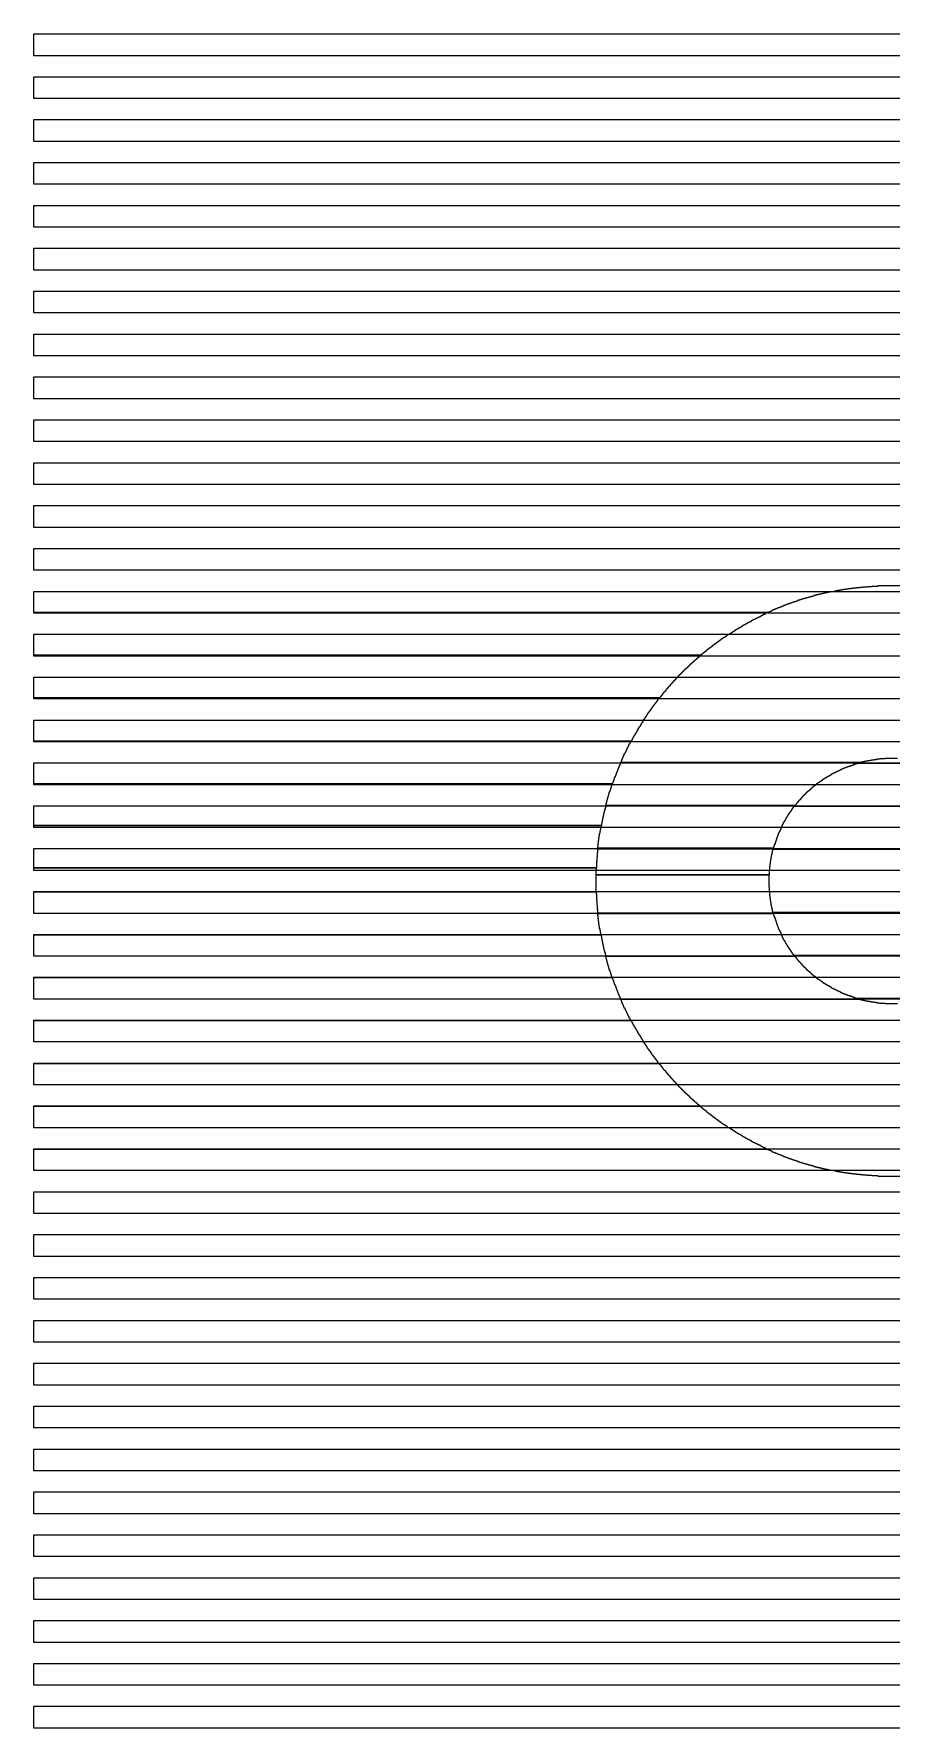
# Model space of a CAD drawing. Extents: x 600 to 5400, y 629 to 5370.
# Drawn here: x 600 to 3000, y 629 to 5370 of the extents above; entities that cross this region are included whole.
import ezdxf

# ---------------------------------------------------------------- set-up
doc = ezdxf.new("R2010")
doc.units = 0
doc.layers.add('LG_02_W1000_ZP600_INV_LL', color=5, linetype='CONTINUOUS')

msp = doc.modelspace()

# ---------------------------------------------------------------- linework, layer by layer
at = {"layer": 'LG_02_W1000_ZP600_INV_LL'}
for points in [[(5400, 5370), (5400, 5309), (600, 5309), (600, 5370)], [(5400, 5250), (5400, 5189), (600, 5189), (600, 5250)], [(5400, 5130), (5400, 5069), (600, 5069), (600, 5130)], [(5400, 5010), (5400, 4949), (600, 4949), (600, 5010)], [(5400, 4890), (5400, 4829), (600, 4829), (600, 4890)], [(5400, 4770), (5400, 4709), (600, 4709), (600, 4770)], [(5400, 4650), (5400, 4589), (600, 4589), (600, 4650)], [(5400, 4530), (5400, 4469), (600, 4469), (600, 4530)], [(5400, 4410), (5400, 4349), (600, 4349), (600, 4410)], [(5400, 4290), (5400, 4229), (600, 4229), (600, 4290)], [(5400, 4170), (5400, 4109), (600, 4109), (600, 4170)], [(5400, 4050), (5400, 3989), (600, 3989), (600, 4050)], [(5400, 3930), (5400, 3869), (600, 3869), (600, 3930)], [(5400, 2130), (5400, 2069), (600, 2069), (600, 2130)], [(5400, 2010), (5400, 1949), (600, 1949), (600, 2010)], [(5400, 1890), (5400, 1829), (600, 1829), (600, 1890)], [(5400, 1770), (5400, 1709), (600, 1709), (600, 1770)], [(5400, 1650), (5400, 1589), (600, 1589), (600, 1650)], [(5400, 1530), (5400, 1469), (600, 1469), (600, 1530)], [(5400, 1410), (5400, 1349), (600, 1349), (600, 1410)], [(5400, 1290), (5400, 1229), (600, 1229), (600, 1290)], [(5400, 1170), (5400, 1109), (600, 1109), (600, 1170)], [(5400, 1050), (5400, 989), (600, 989), (600, 1050)], [(5400, 930), (5400, 869), (600, 869), (600, 930)], [(5400, 810), (5400, 749), (600, 749), (600, 810)], [(5400, 690), (5400, 629), (600, 629), (600, 690)]]:
    msp.add_lwpolyline(points, close=True, dxfattribs=at)
for points in [[(3171, 3809), (2830, 3809), (2830, 3808), (2825, 3808), (2825, 3807), (2821, 3807), (2821, 3806), (2816, 3806), (2816, 3805), (2812, 3805), (2812, 3804), (2808, 3804), (2808, 3803), (2804, 3803), (2804, 3802), (2800, 3802), (2800, 3801), (2796, 3801), (2796, 3800), (2792, 3800), (2792, 3799), (2788, 3799), (2788, 3798), (2784, 3798), (2784, 3797), (2781, 3797), (2781, 3796), (2777, 3796), (2777, 3795), (2773, 3795), (2773, 3794), (2770, 3794), (2770, 3793), (2767, 3793), (2767, 3792), (2763, 3792), (2763, 3791), (2760, 3791), (2760, 3790), (2757, 3790), (2757, 3789), (2753, 3789), (2753, 3788), (2750, 3788), (2750, 3787), (2747, 3787), (2747, 3786), (2744, 3786), (2744, 3785), (2741, 3785), (2741, 3784), (2738, 3784), (2738, 3783), (2735, 3783), (2735, 3782), (2732, 3782), (2732, 3781), (2729, 3781), (2729, 3780), (2726, 3780), (2726, 3779), (2723, 3779), (2723, 3778), (2721, 3778), (2721, 3777), (2718, 3777), (2718, 3776), (2715, 3776), (2715, 3775), (2712, 3775), (2712, 3774), (2710, 3774), (2710, 3773), (2707, 3773), (2707, 3772), (2705, 3772), (2705, 3771), (2702, 3771), (2702, 3770), (2699, 3770), (2699, 3769), (2697, 3769), (2697, 3768), (2694, 3768), (2694, 3767), (2692, 3767), (2692, 3766), (2689, 3766), (2689, 3765), (2687, 3765), (2687, 3764), (2684, 3764), (2684, 3763), (2682, 3763), (2682, 3762), (2680, 3762), (2680, 3761), (2677, 3761), (2677, 3760), (2675, 3760), (2675, 3759), (2673, 3759), (2673, 3758), (2670, 3758), (2670, 3757), (2668, 3757), (2668, 3756), (2666, 3756), (2666, 3755), (2664, 3755), (2664, 3754), (2661, 3754), (2661, 3753), (2659, 3753), (2659, 3752), (2657, 3752), (2657, 3751), (600, 3751), (600, 3810), (2840, 3810), (2840, 3811), (2845, 3811), (2845, 3812), (2850, 3812), (2850, 3813), (2856, 3813), (2856, 3814), (2861, 3814), (2861, 3815), (2867, 3815), (2867, 3816), (2874, 3816), (2874, 3817), (2880, 3817), (2880, 3818), (2887, 3818), (2887, 3819), (2895, 3819), (2895, 3820), (2903, 3820), (2903, 3821), (2912, 3821), (2912, 3822), (2921, 3822), (2921, 3823), (2933, 3823), (2933, 3824), (2946, 3824), (2946, 3825), (2964, 3825), (2964, 3826), (3037, 3826)], [(3458, 3689), (2543, 3689), (2543, 3688), (2542, 3688), (2542, 3687), (2540, 3687), (2540, 3686), (2539, 3686), (2539, 3685), (2538, 3685), (2538, 3684), (2536, 3684), (2536, 3683), (2535, 3683), (2535, 3682), (2533, 3682), (2533, 3681), (2532, 3681), (2532, 3680), (2530, 3680), (2530, 3679), (2529, 3679), (2529, 3678), (2527, 3678), (2527, 3677), (2526, 3677), (2526, 3676), (2524, 3676), (2524, 3675), (2523, 3675), (2523, 3674), (2522, 3674), (2522, 3673), (2520, 3673), (2520, 3672), (2519, 3672), (2519, 3671), (2517, 3671), (2517, 3670), (2516, 3670), (2516, 3669), (2515, 3669), (2515, 3668), (2513, 3668), (2513, 3667), (2512, 3667), (2512, 3666), (2511, 3666), (2511, 3665), (2509, 3665), (2509, 3664), (2508, 3664), (2508, 3663), (2507, 3663), (2507, 3662), (2505, 3662), (2505, 3661), (2504, 3661), (2504, 3660), (2503, 3660), (2503, 3659), (2501, 3659), (2501, 3658), (2500, 3658), (2500, 3657), (2499, 3657), (2499, 3656), (2497, 3656), (2497, 3655), (2496, 3655), (2496, 3654), (2495, 3654), (2495, 3653), (2493, 3653), (2493, 3652), (2492, 3652), (2492, 3651), (2491, 3651), (2491, 3650), (2490, 3650), (2490, 3649), (2488, 3649), (2488, 3648), (2487, 3648), (2487, 3647), (2486, 3647), (2486, 3646), (2484, 3646), (2484, 3645), (2483, 3645), (2483, 3644), (2482, 3644), (2482, 3643), (2481, 3643), (2481, 3642), (2480, 3642), (2480, 3641), (2478, 3641), (2478, 3640), (2477, 3640), (2477, 3639), (2476, 3639), (2476, 3638), (2475, 3638), (2475, 3637), (2473, 3637), (2473, 3636), (2472, 3636), (2472, 3635), (2471, 3635), (2471, 3634), (2470, 3634), (2470, 3633), (2469, 3633), (2469, 3632), (2467, 3632), (2467, 3631), (600, 3631), (600, 3690), (2547, 3690), (2547, 3691), (2548, 3691), (2548, 3692), (2550, 3692), (2550, 3693), (2551, 3693), (2551, 3694), (2553, 3694), (2553, 3695), (2554, 3695), (2554, 3696), (2556, 3696), (2556, 3697), (2557, 3697), (2557, 3698), (2559, 3698), (2559, 3699), (2561, 3699), (2561, 3700), (2562, 3700), (2562, 3701), (2564, 3701), (2564, 3702), (2565, 3702), (2565, 3703), (2567, 3703), (2567, 3704), (2569, 3704), (2569, 3705), (2570, 3705), (2570, 3706), (2572, 3706), (2572, 3707), (2574, 3707), (2574, 3708), (2575, 3708), (2575, 3709), (2577, 3709), (2577, 3710), (2579, 3710), (2579, 3711), (2580, 3711), (2580, 3712), (2582, 3712), (2582, 3713), (2584, 3713), (2584, 3714), (2585, 3714), (2585, 3715), (2587, 3715), (2587, 3716), (2589, 3716), (2589, 3717), (2591, 3717), (2591, 3718), (2592, 3718), (2592, 3719), (2594, 3719), (2594, 3720), (2596, 3720), (2596, 3721), (2598, 3721), (2598, 3722), (2599, 3722), (2599, 3723), (2601, 3723), (2601, 3724), (2603, 3724), (2603, 3725), (2605, 3725), (2605, 3726), (2607, 3726), (2607, 3727), (2609, 3727), (2609, 3728), (2610, 3728), (2610, 3729), (2612, 3729), (2612, 3730), (2614, 3730), (2614, 3731), (2616, 3731), (2616, 3732), (2618, 3732), (2618, 3733), (2620, 3733), (2620, 3734), (2622, 3734), (2622, 3735), (2624, 3735), (2624, 3736), (2626, 3736), (2626, 3737), (2628, 3737), (2628, 3738), (2630, 3738), (2630, 3739), (2632, 3739), (2632, 3740), (2634, 3740), (2634, 3741), (2636, 3741), (2636, 3742), (2638, 3742), (2638, 3743), (2640, 3743), (2640, 3744), (2642, 3744), (2642, 3745), (2644, 3745), (2644, 3746), (2646, 3746), (2646, 3747), (2648, 3747), (2648, 3748), (2650, 3748), (2650, 3749), (600, 3749), (600, 3751), (2655, 3751), (2655, 3750), (3346, 3750)], [(3600, 3569), (2401, 3569), (2401, 3568), (2400, 3568), (2400, 3567), (2399, 3567), (2399, 3566), (2398, 3566), (2398, 3565), (2397, 3565), (2397, 3564), (2396, 3564), (2396, 3563), (2395, 3563), (2395, 3562), (2394, 3562), (2394, 3561), (2393, 3561), (2393, 3560), (2392, 3560), (2392, 3559), (2391, 3559), (2391, 3558), (2390, 3558), (2390, 3557), (2389, 3557), (2389, 3555), (2388, 3555), (2388, 3554), (2387, 3554), (2387, 3553), (2386, 3553), (2386, 3552), (2385, 3552), (2385, 3551), (2384, 3551), (2384, 3550), (2383, 3550), (2383, 3549), (2382, 3549), (2382, 3548), (2381, 3548), (2381, 3546), (2380, 3546), (2380, 3545), (2379, 3545), (2379, 3544), (2378, 3544), (2378, 3543), (2377, 3543), (2377, 3542), (2376, 3542), (2376, 3541), (2375, 3541), (2375, 3540), (2374, 3540), (2374, 3538), (2373, 3538), (2373, 3537), (2372, 3537), (2372, 3536), (2371, 3536), (2371, 3535), (2370, 3535), (2370, 3534), (2369, 3534), (2369, 3533), (2368, 3533), (2368, 3531), (2367, 3531), (2367, 3530), (2366, 3530), (2366, 3529), (2365, 3529), (2365, 3528), (2364, 3528), (2364, 3527), (2363, 3527), (2363, 3525), (2362, 3525), (2362, 3524), (2361, 3524), (2361, 3523), (2360, 3523), (2360, 3522), (2359, 3522), (2359, 3520), (2358, 3520), (2358, 3519), (2357, 3519), (2357, 3518), (2356, 3518), (2356, 3517), (2355, 3517), (2355, 3516), (2354, 3516), (2354, 3514), (2353, 3514), (2353, 3513), (2352, 3513), (2352, 3512), (600, 3512), (600, 3570), (2403, 3570), (2403, 3571), (2404, 3571), (2404, 3573), (2405, 3573), (2405, 3574), (2406, 3574), (2406, 3575), (2407, 3575), (2407, 3576), (2408, 3576), (2408, 3577), (2409, 3577), (2409, 3578), (2410, 3578), (2410, 3579), (2411, 3579), (2411, 3580), (2412, 3580), (2412, 3581), (2413, 3581), (2413, 3582), (2414, 3582), (2414, 3583), (2415, 3583), (2415, 3584), (2416, 3584), (2416, 3585), (2417, 3585), (2417, 3586), (2418, 3586), (2418, 3587), (2419, 3587), (2419, 3588), (2420, 3588), (2420, 3589), (2421, 3589), (2421, 3590), (2422, 3590), (2422, 3591), (2423, 3591), (2423, 3592), (2424, 3592), (2424, 3593), (2425, 3593), (2425, 3594), (2426, 3594), (2426, 3595), (2427, 3595), (2427, 3596), (2429, 3596), (2429, 3597), (2430, 3597), (2430, 3598), (2431, 3598), (2431, 3599), (2432, 3599), (2432, 3600), (2433, 3600), (2433, 3601), (2434, 3601), (2434, 3602), (2435, 3602), (2435, 3603), (2436, 3603), (2436, 3604), (2437, 3604), (2437, 3605), (2438, 3605), (2438, 3606), (2439, 3606), (2439, 3607), (2440, 3607), (2440, 3608), (2441, 3608), (2441, 3609), (2442, 3609), (2442, 3610), (2443, 3610), (2443, 3611), (2445, 3611), (2445, 3612), (2446, 3612), (2446, 3613), (2447, 3613), (2447, 3614), (2448, 3614), (2448, 3615), (2449, 3615), (2449, 3616), (2450, 3616), (2450, 3617), (2451, 3617), (2451, 3618), (2452, 3618), (2452, 3619), (2454, 3619), (2454, 3620), (2455, 3620), (2455, 3621), (2456, 3621), (2456, 3622), (2457, 3622), (2457, 3623), (2458, 3623), (2458, 3624), (2459, 3624), (2459, 3625), (2460, 3625), (2460, 3626), (2462, 3626), (2462, 3627), (2463, 3627), (2463, 3628), (2464, 3628), (2464, 3629), (600, 3629), (600, 3631), (2466, 3631), (2466, 3630), (3535, 3630)], [(3695, 3449), (2306, 3449), (2306, 3447), (2305, 3447), (2305, 3446), (2304, 3446), (2304, 3444), (2303, 3444), (2303, 3443), (2302, 3443), (2302, 3441), (2301, 3441), (2301, 3439), (2300, 3439), (2300, 3438), (2299, 3438), (2299, 3436), (2298, 3436), (2298, 3435), (2297, 3435), (2297, 3433), (2296, 3433), (2296, 3431), (2295, 3431), (2295, 3430), (2294, 3430), (2294, 3428), (2293, 3428), (2293, 3426), (2292, 3426), (2292, 3425), (2291, 3425), (2291, 3423), (2290, 3423), (2290, 3421), (2289, 3421), (2289, 3420), (2288, 3420), (2288, 3418), (2287, 3418), (2287, 3416), (2286, 3416), (2286, 3415), (2285, 3415), (2285, 3413), (2284, 3413), (2284, 3411), (2283, 3411), (2283, 3409), (2282, 3409), (2282, 3408), (2281, 3408), (2281, 3406), (2280, 3406), (2280, 3404), (2279, 3404), (2279, 3402), (2278, 3402), (2278, 3401), (2277, 3401), (2277, 3399), (2276, 3399), (2276, 3397), (2275, 3397), (2275, 3395), (2274, 3395), (2274, 3393), (2273, 3393), (2273, 3391), (600, 3391), (600, 3450), (2308, 3450), (2308, 3452), (2309, 3452), (2309, 3453), (2310, 3453), (2310, 3455), (2311, 3455), (2311, 3457), (2312, 3457), (2312, 3458), (2313, 3458), (2313, 3460), (2314, 3460), (2314, 3461), (2315, 3461), (2315, 3462), (2316, 3462), (2316, 3464), (2317, 3464), (2317, 3465), (2318, 3465), (2318, 3467), (2319, 3467), (2319, 3468), (2320, 3468), (2320, 3470), (2321, 3470), (2321, 3471), (2322, 3471), (2322, 3473), (2323, 3473), (2323, 3474), (2324, 3474), (2324, 3476), (2325, 3476), (2325, 3477), (2326, 3477), (2326, 3478), (2327, 3478), (2327, 3480), (2328, 3480), (2328, 3481), (2329, 3481), (2329, 3483), (2330, 3483), (2330, 3484), (2331, 3484), (2331, 3485), (2332, 3485), (2332, 3487), (2333, 3487), (2333, 3488), (2334, 3488), (2334, 3489), (2335, 3489), (2335, 3491), (2336, 3491), (2336, 3492), (2337, 3492), (2337, 3493), (2338, 3493), (2338, 3495), (2339, 3495), (2339, 3496), (2340, 3496), (2340, 3497), (2341, 3497), (2341, 3499), (2342, 3499), (2342, 3500), (2343, 3500), (2343, 3501), (2344, 3501), (2344, 3503), (2345, 3503), (2345, 3504), (2346, 3504), (2346, 3505), (2347, 3505), (2347, 3507), (2348, 3507), (2348, 3508), (2349, 3508), (2349, 3509), (600, 3509), (600, 3512), (2351, 3512), (2351, 3510), (3650, 3510)], [(3018, 3342), (2983, 3342), (2983, 3341), (2969, 3341), (2969, 3340), (2959, 3340), (2959, 3339), (2952, 3339), (2952, 3338), (2945, 3338), (2945, 3337), (2940, 3337), (2940, 3336), (2934, 3336), (2934, 3335), (2929, 3335), (2929, 3334), (2925, 3334), (2925, 3333), (2921, 3333), (2921, 3332), (2916, 3332), (2916, 3331), (2243, 3331), (2243, 3332), (2244, 3332), (2244, 3334), (2245, 3334), (2245, 3336), (2246, 3336), (2246, 3339), (2247, 3339), (2247, 3341), (2248, 3341), (2248, 3343), (2249, 3343), (2249, 3345), (2250, 3345), (2250, 3347), (2251, 3347), (2251, 3350), (2252, 3350), (2252, 3352), (2253, 3352), (2253, 3354), (2254, 3354), (2254, 3356), (2255, 3356), (2255, 3358), (2256, 3358), (2256, 3360), (2257, 3360), (2257, 3362), (2258, 3362), (2258, 3364), (2259, 3364), (2259, 3366), (2260, 3366), (2260, 3368), (2261, 3368), (2261, 3370), (2262, 3370), (2262, 3372), (2263, 3372), (2263, 3374), (2264, 3374), (2264, 3376), (2265, 3376), (2265, 3378), (2266, 3378), (2266, 3380), (2267, 3380), (2267, 3382), (2268, 3382), (2268, 3384), (2269, 3384), (2269, 3386), (2270, 3386), (2270, 3388), (2271, 3388), (2271, 3389), (600, 3389), (600, 3391), (2272, 3391), (2272, 3390), (3729, 3390)], [(3759, 3329), (2242, 3329), (2242, 3327), (2241, 3327), (2241, 3325), (2240, 3325), (2240, 3323), (2239, 3323), (2239, 3320), (2238, 3320), (2238, 3318), (2237, 3318), (2237, 3316), (2236, 3316), (2236, 3313), (2235, 3313), (2235, 3311), (2234, 3311), (2234, 3308), (2233, 3308), (2233, 3306), (2232, 3306), (2232, 3303), (2231, 3303), (2231, 3301), (2230, 3301), (2230, 3298), (2229, 3298), (2229, 3295), (2228, 3295), (2228, 3293), (2227, 3293), (2227, 3290), (2226, 3290), (2226, 3288), (2225, 3288), (2225, 3285), (2224, 3285), (2224, 3282), (2223, 3282), (2223, 3279), (2222, 3279), (2222, 3277), (2221, 3277), (2221, 3274), (2220, 3274), (2220, 3271), (600, 3271), (600, 3330), (2243, 3330), (2243, 3331), (2913, 3331), (2913, 3330), (3088, 3330)], [(3212, 3269), (2789, 3269), (2789, 3268), (2787, 3268), (2787, 3267), (2786, 3267), (2786, 3266), (2785, 3266), (2785, 3265), (2784, 3265), (2784, 3264), (2782, 3264), (2782, 3263), (2781, 3263), (2781, 3262), (2780, 3262), (2780, 3261), (2779, 3261), (2779, 3260), (2778, 3260), (2778, 3259), (2776, 3259), (2776, 3258), (2775, 3258), (2775, 3257), (2774, 3257), (2774, 3256), (2773, 3256), (2773, 3255), (2772, 3255), (2772, 3254), (2771, 3254), (2771, 3253), (2770, 3253), (2770, 3252), (2769, 3252), (2769, 3251), (2768, 3251), (2768, 3250), (2766, 3250), (2766, 3249), (2765, 3249), (2765, 3248), (2764, 3248), (2764, 3247), (2763, 3247), (2763, 3246), (2762, 3246), (2762, 3245), (2761, 3245), (2761, 3244), (2760, 3244), (2760, 3243), (2759, 3243), (2759, 3242), (2758, 3242), (2758, 3241), (2757, 3241), (2757, 3240), (2756, 3240), (2756, 3239), (2755, 3239), (2755, 3238), (2754, 3238), (2754, 3237), (2753, 3237), (2753, 3236), (2752, 3236), (2752, 3235), (2751, 3235), (2751, 3234), (2750, 3234), (2750, 3232), (2749, 3232), (2749, 3231), (2748, 3231), (2748, 3230), (2747, 3230), (2747, 3229), (2746, 3229), (2746, 3228), (2745, 3228), (2745, 3227), (2744, 3227), (2744, 3226), (2743, 3226), (2743, 3225), (2742, 3225), (2742, 3224), (2741, 3224), (2741, 3222), (2740, 3222), (2740, 3221), (2739, 3221), (2739, 3220), (2738, 3220), (2738, 3219), (2737, 3219), (2737, 3218), (2736, 3218), (2736, 3216), (2735, 3216), (2735, 3215), (2734, 3215), (2734, 3214), (2733, 3214), (2733, 3213), (2732, 3213), (2732, 3211), (2201, 3211), (2201, 3212), (2202, 3212), (2202, 3216), (2203, 3216), (2203, 3219), (2204, 3219), (2204, 3223), (2205, 3223), (2205, 3227), (2206, 3227), (2206, 3230), (2207, 3230), (2207, 3233), (2208, 3233), (2208, 3237), (2209, 3237), (2209, 3240), (2210, 3240), (2210, 3243), (2211, 3243), (2211, 3247), (2212, 3247), (2212, 3250), (2213, 3250), (2213, 3253), (2214, 3253), (2214, 3256), (2215, 3256), (2215, 3259), (2216, 3259), (2216, 3262), (2217, 3262), (2217, 3265), (2218, 3265), (2218, 3268), (2219, 3268), (2219, 3269), (600, 3269), (600, 3271), (2219, 3271), (2219, 3270), (2791, 3270), (2791, 3271), (2792, 3271), (2792, 3272), (2794, 3272), (2794, 3273), (2795, 3273), (2795, 3274), (2796, 3274), (2796, 3275), (2798, 3275), (2798, 3276), (2799, 3276), (2799, 3277), (2800, 3277), (2800, 3278), (2802, 3278), (2802, 3279), (2803, 3279), (2803, 3280), (2805, 3280), (2805, 3281), (2806, 3281), (2806, 3282), (2808, 3282), (2808, 3283), (2809, 3283), (2809, 3284), (2811, 3284), (2811, 3285), (2812, 3285), (2812, 3286), (2814, 3286), (2814, 3287), (2815, 3287), (2815, 3288), (2817, 3288), (2817, 3289), (2818, 3289), (2818, 3290), (2820, 3290), (2820, 3291), (2822, 3291), (2822, 3292), (2823, 3292), (2823, 3293), (2825, 3293), (2825, 3294), (2827, 3294), (2827, 3295), (2828, 3295), (2828, 3296), (2830, 3296), (2830, 3297), (2832, 3297), (2832, 3298), (2834, 3298), (2834, 3299), (2835, 3299), (2835, 3300), (2837, 3300), (2837, 3301), (2839, 3301), (2839, 3302), (2841, 3302), (2841, 3303), (2843, 3303), (2843, 3304), (2845, 3304), (2845, 3305), (2847, 3305), (2847, 3306), (2849, 3306), (2849, 3307), (2851, 3307), (2851, 3308), (2853, 3308), (2853, 3309), (2855, 3309), (2855, 3310), (2857, 3310), (2857, 3311), (2859, 3311), (2859, 3312), (2862, 3312), (2862, 3313), (2864, 3313), (2864, 3314), (2866, 3314), (2866, 3315), (2868, 3315), (2868, 3316), (2871, 3316), (2871, 3317), (2873, 3317), (2873, 3318), (2876, 3318), (2876, 3319), (2878, 3319), (2878, 3320), (2881, 3320), (2881, 3321), (2884, 3321), (2884, 3322), (2887, 3322), (2887, 3323), (2890, 3323), (2890, 3324), (2893, 3324), (2893, 3325), (2896, 3325), (2896, 3326), (2899, 3326), (2899, 3327), (2902, 3327), (2902, 3328), (2905, 3328), (2905, 3329), (3096, 3329)], [(3800, 3209), (2201, 3209), (2201, 3208), (2200, 3208), (2200, 3204), (2199, 3204), (2199, 3200), (2198, 3200), (2198, 3196), (2197, 3196), (2197, 3192), (2196, 3192), (2196, 3188), (2195, 3188), (2195, 3184), (2194, 3184), (2194, 3179), (2193, 3179), (2193, 3175), (2192, 3175), (2192, 3170), (2191, 3170), (2191, 3165), (2190, 3165), (2190, 3160), (2189, 3160), (2189, 3155), (600, 3155), (600, 3210), (2201, 3210), (2201, 3211), (2731, 3211), (2731, 3210), (3270, 3210)], [(3309, 3149), (2692, 3149), (2692, 3147), (2691, 3147), (2691, 3145), (2690, 3145), (2690, 3143), (2689, 3143), (2689, 3141), (2688, 3141), (2688, 3138), (2687, 3138), (2687, 3136), (2686, 3136), (2686, 3134), (2685, 3134), (2685, 3132), (2684, 3132), (2684, 3129), (2683, 3129), (2683, 3127), (2682, 3127), (2682, 3124), (2681, 3124), (2681, 3122), (2680, 3122), (2680, 3119), (2679, 3119), (2679, 3116), (2678, 3116), (2678, 3113), (2677, 3113), (2677, 3110), (2676, 3110), (2676, 3107), (2675, 3107), (2675, 3104), (2674, 3104), (2674, 3101), (2673, 3101), (2673, 3098), (2672, 3098), (2672, 3095), (2671, 3095), (2671, 3091), (2179, 3091), (2179, 3097), (2180, 3097), (2180, 3105), (2181, 3105), (2181, 3113), (2182, 3113), (2182, 3120), (2183, 3120), (2183, 3126), (2184, 3126), (2184, 3133), (2185, 3133), (2185, 3139), (2186, 3139), (2186, 3144), (2187, 3144), (2187, 3149), (600, 3149), (600, 3155), (2188, 3155), (2188, 3150), (2693, 3150), (2693, 3151), (2694, 3151), (2694, 3153), (2695, 3153), (2695, 3155), (2696, 3155), (2696, 3157), (2697, 3157), (2697, 3159), (2698, 3159), (2698, 3161), (2699, 3161), (2699, 3163), (2700, 3163), (2700, 3165), (2701, 3165), (2701, 3166), (2702, 3166), (2702, 3168), (2703, 3168), (2703, 3170), (2704, 3170), (2704, 3172), (2705, 3172), (2705, 3173), (2706, 3173), (2706, 3175), (2707, 3175), (2707, 3177), (2708, 3177), (2708, 3178), (2709, 3178), (2709, 3180), (2710, 3180), (2710, 3182), (2711, 3182), (2711, 3183), (2712, 3183), (2712, 3185), (2713, 3185), (2713, 3186), (2714, 3186), (2714, 3188), (2715, 3188), (2715, 3189), (2716, 3189), (2716, 3191), (2717, 3191), (2717, 3192), (2718, 3192), (2718, 3194), (2719, 3194), (2719, 3195), (2720, 3195), (2720, 3197), (2721, 3197), (2721, 3198), (2722, 3198), (2722, 3200), (2723, 3200), (2723, 3201), (2724, 3201), (2724, 3202), (2725, 3202), (2725, 3204), (2726, 3204), (2726, 3205), (2727, 3205), (2727, 3206), (2728, 3206), (2728, 3208), (2729, 3208), (2729, 3209), (3272, 3209)], [(3822, 3089), (2179, 3089), (2179, 3088), (2178, 3088), (2178, 3079), (2177, 3079), (2177, 3067), (2176, 3067), (2176, 3054), (2175, 3054), (2175, 3036), (600, 3036), (600, 3090), (2179, 3090), (2179, 3091), (2670, 3091), (2670, 3090), (3331, 3090)], [(3342, 3029), (2659, 3029), (2659, 3017), (2174, 3017), (2174, 3029), (600, 3029), (600, 3036), (2174, 3036), (2174, 3030), (2659, 3030), (2659, 3031), (2660, 3031), (2660, 3041), (2661, 3041), (2661, 3048), (2662, 3048), (2662, 3055), (2663, 3055), (2663, 3060), (2664, 3060), (2664, 3066), (2665, 3066), (2665, 3071), (2666, 3071), (2666, 3075), (2667, 3075), (2667, 3079), (2668, 3079), (2668, 3084), (2669, 3084), (2669, 3087), (2670, 3087), (2670, 3089), (3331, 3089)], [(3331, 2911), (2670, 2911), (2670, 2912), (2669, 2912), (2669, 2915), (2668, 2915), (2668, 2920), (2667, 2920), (2667, 2924), (2666, 2924), (2666, 2928), (2665, 2928), (2665, 2933), (2664, 2933), (2664, 2939), (2663, 2939), (2663, 2944), (2662, 2944), (2662, 2951), (2661, 2951), (2661, 2958), (2660, 2958), (2660, 2968), (2659, 2968), (2659, 2969), (600, 2969), (600, 2970), (2174, 2970), (2174, 3017), (2658, 3017), (2658, 2982), (2659, 2982), (2659, 2970), (3342, 2970)], [(5400, 2909), (600, 2909), (600, 2969), (2174, 2969), (2174, 2963), (2175, 2963), (2175, 2945), (2176, 2945), (2176, 2932), (2177, 2932), (2177, 2920), (2178, 2920), (2178, 2911), (2179, 2911), (2179, 2910), (2670, 2910), (2670, 2911), (3331, 2911)], [(3273, 2791), (2728, 2791), (2728, 2793), (2727, 2793), (2727, 2794), (2726, 2794), (2726, 2795), (2725, 2795), (2725, 2797), (2724, 2797), (2724, 2798), (2723, 2798), (2723, 2799), (2722, 2799), (2722, 2801), (2721, 2801), (2721, 2802), (2720, 2802), (2720, 2804), (2719, 2804), (2719, 2805), (2718, 2805), (2718, 2807), (2717, 2807), (2717, 2808), (2716, 2808), (2716, 2810), (2715, 2810), (2715, 2811), (2714, 2811), (2714, 2813), (2713, 2813), (2713, 2814), (2712, 2814), (2712, 2816), (2711, 2816), (2711, 2817), (2710, 2817), (2710, 2819), (2709, 2819), (2709, 2821), (2708, 2821), (2708, 2822), (2707, 2822), (2707, 2824), (2706, 2824), (2706, 2826), (2705, 2826), (2705, 2827), (2704, 2827), (2704, 2829), (2703, 2829), (2703, 2831), (2702, 2831), (2702, 2833), (2701, 2833), (2701, 2834), (2700, 2834), (2700, 2836), (2699, 2836), (2699, 2838), (2698, 2838), (2698, 2840), (2697, 2840), (2697, 2842), (2696, 2842), (2696, 2844), (2695, 2844), (2695, 2846), (2694, 2846), (2694, 2848), (2693, 2848), (2693, 2849), (600, 2849), (600, 2850), (2187, 2850), (2187, 2855), (2186, 2855), (2186, 2860), (2185, 2860), (2185, 2866), (2184, 2866), (2184, 2873), (2183, 2873), (2183, 2879), (2182, 2879), (2182, 2886), (2181, 2886), (2181, 2894), (2180, 2894), (2180, 2902), (2179, 2902), (2179, 2909), (2670, 2909), (2670, 2908), (2671, 2908), (2671, 2904), (2672, 2904), (2672, 2901), (2673, 2901), (2673, 2898), (2674, 2898), (2674, 2895), (2675, 2895), (2675, 2892), (2676, 2892), (2676, 2889), (2677, 2889), (2677, 2886), (2678, 2886), (2678, 2883), (2679, 2883), (2679, 2880), (2680, 2880), (2680, 2877), (2681, 2877), (2681, 2875), (2682, 2875), (2682, 2872), (2683, 2872), (2683, 2870), (2684, 2870), (2684, 2867), (2685, 2867), (2685, 2865), (2686, 2865), (2686, 2863), (2687, 2863), (2687, 2861), (2688, 2861), (2688, 2858), (2689, 2858), (2689, 2856), (2690, 2856), (2690, 2854), (2691, 2854), (2691, 2852), (2692, 2852), (2692, 2850), (3309, 2850)], [(5400, 2789), (600, 2789), (600, 2849), (2188, 2849), (2188, 2844), (2189, 2844), (2189, 2839), (2190, 2839), (2190, 2834), (2191, 2834), (2191, 2829), (2192, 2829), (2192, 2824), (2193, 2824), (2193, 2820), (2194, 2820), (2194, 2815), (2195, 2815), (2195, 2811), (2196, 2811), (2196, 2807), (2197, 2807), (2197, 2803), (2198, 2803), (2198, 2799), (2199, 2799), (2199, 2795), (2200, 2795), (2200, 2791), (2201, 2791), (2201, 2790), (2729, 2790), (2729, 2791), (3272, 2791)], [(3099, 2671), (2902, 2671), (2902, 2672), (2899, 2672), (2899, 2673), (2896, 2673), (2896, 2674), (2893, 2674), (2893, 2675), (2890, 2675), (2890, 2676), (2887, 2676), (2887, 2677), (2884, 2677), (2884, 2678), (2881, 2678), (2881, 2679), (2878, 2679), (2878, 2680), (2876, 2680), (2876, 2681), (2873, 2681), (2873, 2682), (2871, 2682), (2871, 2683), (2868, 2683), (2868, 2684), (2866, 2684), (2866, 2685), (2864, 2685), (2864, 2686), (2862, 2686), (2862, 2687), (2859, 2687), (2859, 2688), (2857, 2688), (2857, 2689), (2855, 2689), (2855, 2690), (2853, 2690), (2853, 2691), (2851, 2691), (2851, 2692), (2849, 2692), (2849, 2693), (2847, 2693), (2847, 2694), (2845, 2694), (2845, 2695), (2843, 2695), (2843, 2696), (2841, 2696), (2841, 2697), (2839, 2697), (2839, 2698), (2837, 2698), (2837, 2699), (2835, 2699), (2835, 2700), (2834, 2700), (2834, 2701), (2832, 2701), (2832, 2702), (2830, 2702), (2830, 2703), (2828, 2703), (2828, 2704), (2827, 2704), (2827, 2705), (2825, 2705), (2825, 2706), (2823, 2706), (2823, 2707), (2822, 2707), (2822, 2708), (2820, 2708), (2820, 2709), (2818, 2709), (2818, 2710), (2817, 2710), (2817, 2711), (2815, 2711), (2815, 2712), (2814, 2712), (2814, 2713), (2812, 2713), (2812, 2714), (2811, 2714), (2811, 2715), (2809, 2715), (2809, 2716), (2808, 2716), (2808, 2717), (2806, 2717), (2806, 2718), (2805, 2718), (2805, 2719), (2803, 2719), (2803, 2720), (2802, 2720), (2802, 2721), (2800, 2721), (2800, 2722), (2799, 2722), (2799, 2723), (2798, 2723), (2798, 2724), (2796, 2724), (2796, 2725), (2795, 2725), (2795, 2726), (2794, 2726), (2794, 2727), (2792, 2727), (2792, 2728), (2791, 2728), (2791, 2729), (600, 2729), (600, 2730), (2219, 2730), (2219, 2731), (2218, 2731), (2218, 2734), (2217, 2734), (2217, 2737), (2216, 2737), (2216, 2740), (2215, 2740), (2215, 2743), (2214, 2743), (2214, 2746), (2213, 2746), (2213, 2749), (2212, 2749), (2212, 2752), (2211, 2752), (2211, 2756), (2210, 2756), (2210, 2759), (2209, 2759), (2209, 2762), (2208, 2762), (2208, 2766), (2207, 2766), (2207, 2769), (2206, 2769), (2206, 2772), (2205, 2772), (2205, 2776), (2204, 2776), (2204, 2780), (2203, 2780), (2203, 2783), (2202, 2783), (2202, 2787), (2201, 2787), (2201, 2789), (2731, 2789), (2731, 2788), (2732, 2788), (2732, 2786), (2733, 2786), (2733, 2785), (2734, 2785), (2734, 2784), (2735, 2784), (2735, 2783), (2736, 2783), (2736, 2781), (2737, 2781), (2737, 2780), (2738, 2780), (2738, 2779), (2739, 2779), (2739, 2778), (2740, 2778), (2740, 2777), (2741, 2777), (2741, 2775), (2742, 2775), (2742, 2774), (2743, 2774), (2743, 2773), (2744, 2773), (2744, 2772), (2745, 2772), (2745, 2771), (2746, 2771), (2746, 2770), (2747, 2770), (2747, 2769), (2748, 2769), (2748, 2768), (2749, 2768), (2749, 2767), (2750, 2767), (2750, 2765), (2751, 2765), (2751, 2764), (2752, 2764), (2752, 2763), (2753, 2763), (2753, 2762), (2754, 2762), (2754, 2761), (2755, 2761), (2755, 2760), (2756, 2760), (2756, 2759), (2757, 2759), (2757, 2758), (2758, 2758), (2758, 2757), (2759, 2757), (2759, 2756), (2760, 2756), (2760, 2755), (2761, 2755), (2761, 2754), (2762, 2754), (2762, 2753), (2763, 2753), (2763, 2752), (2764, 2752), (2764, 2751), (2765, 2751), (2765, 2750), (2766, 2750), (2766, 2749), (2768, 2749), (2768, 2748), (2769, 2748), (2769, 2747), (2770, 2747), (2770, 2746), (2771, 2746), (2771, 2745), (2772, 2745), (2772, 2744), (2773, 2744), (2773, 2743), (2774, 2743), (2774, 2742), (2775, 2742), (2775, 2741), (2776, 2741), (2776, 2740), (2778, 2740), (2778, 2739), (2779, 2739), (2779, 2738), (2780, 2738), (2780, 2737), (2781, 2737), (2781, 2736), (2782, 2736), (2782, 2735), (2784, 2735), (2784, 2734), (2785, 2734), (2785, 2733), (2786, 2733), (2786, 2732), (2787, 2732), (2787, 2731), (2789, 2731), (2789, 2730), (3212, 2730)], [(5400, 2669), (600, 2669), (600, 2729), (2219, 2729), (2219, 2728), (2220, 2728), (2220, 2725), (2221, 2725), (2221, 2722), (2222, 2722), (2222, 2720), (2223, 2720), (2223, 2717), (2224, 2717), (2224, 2714), (2225, 2714), (2225, 2711), (2226, 2711), (2226, 2709), (2227, 2709), (2227, 2706), (2228, 2706), (2228, 2704), (2229, 2704), (2229, 2701), (2230, 2701), (2230, 2698), (2231, 2698), (2231, 2696), (2232, 2696), (2232, 2693), (2233, 2693), (2233, 2691), (2234, 2691), (2234, 2688), (2235, 2688), (2235, 2686), (2236, 2686), (2236, 2683), (2237, 2683), (2237, 2681), (2238, 2681), (2238, 2679), (2239, 2679), (2239, 2676), (2240, 2676), (2240, 2674), (2241, 2674), (2241, 2672), (2242, 2672), (2242, 2670), (2905, 2670), (2905, 2671), (3096, 2671)], [(5400, 2609), (600, 2609), (600, 2610), (2271, 2610), (2271, 2611), (2270, 2611), (2270, 2613), (2269, 2613), (2269, 2615), (2268, 2615), (2268, 2617), (2267, 2617), (2267, 2619), (2266, 2619), (2266, 2621), (2265, 2621), (2265, 2623), (2264, 2623), (2264, 2625), (2263, 2625), (2263, 2627), (2262, 2627), (2262, 2629), (2261, 2629), (2261, 2631), (2260, 2631), (2260, 2633), (2259, 2633), (2259, 2635), (2258, 2635), (2258, 2637), (2257, 2637), (2257, 2639), (2256, 2639), (2256, 2641), (2255, 2641), (2255, 2643), (2254, 2643), (2254, 2645), (2253, 2645), (2253, 2647), (2252, 2647), (2252, 2649), (2251, 2649), (2251, 2652), (2250, 2652), (2250, 2654), (2249, 2654), (2249, 2656), (2248, 2656), (2248, 2658), (2247, 2658), (2247, 2660), (2246, 2660), (2246, 2663), (2245, 2663), (2245, 2665), (2244, 2665), (2244, 2667), (2243, 2667), (2243, 2669), (2913, 2669), (2913, 2668), (2916, 2668), (2916, 2667), (2921, 2667), (2921, 2666), (2925, 2666), (2925, 2665), (2929, 2665), (2929, 2664), (2934, 2664), (2934, 2663), (2940, 2663), (2940, 2662), (2945, 2662), (2945, 2661), (2952, 2661), (2952, 2660), (2959, 2660), (2959, 2659), (2969, 2659), (2969, 2658), (2983, 2658), (2983, 2657), (3018, 2657)], [(5400, 2489), (600, 2489), (600, 2490), (2349, 2490), (2349, 2491), (2348, 2491), (2348, 2492), (2347, 2492), (2347, 2494), (2346, 2494), (2346, 2495), (2345, 2495), (2345, 2496), (2344, 2496), (2344, 2498), (2343, 2498), (2343, 2499), (2342, 2499), (2342, 2500), (2341, 2500), (2341, 2502), (2340, 2502), (2340, 2503), (2339, 2503), (2339, 2504), (2338, 2504), (2338, 2506), (2337, 2506), (2337, 2507), (2336, 2507), (2336, 2508), (2335, 2508), (2335, 2510), (2334, 2510), (2334, 2511), (2333, 2511), (2333, 2512), (2332, 2512), (2332, 2514), (2331, 2514), (2331, 2515), (2330, 2515), (2330, 2516), (2329, 2516), (2329, 2518), (2328, 2518), (2328, 2519), (2327, 2519), (2327, 2521), (2326, 2521), (2326, 2522), (2325, 2522), (2325, 2523), (2324, 2523), (2324, 2525), (2323, 2525), (2323, 2526), (2322, 2526), (2322, 2528), (2321, 2528), (2321, 2529), (2320, 2529), (2320, 2531), (2319, 2531), (2319, 2532), (2318, 2532), (2318, 2534), (2317, 2534), (2317, 2535), (2316, 2535), (2316, 2537), (2315, 2537), (2315, 2538), (2314, 2538), (2314, 2539), (2313, 2539), (2313, 2541), (2312, 2541), (2312, 2542), (2311, 2542), (2311, 2544), (2310, 2544), (2310, 2546), (2309, 2546), (2309, 2547), (2308, 2547), (2308, 2549), (600, 2549), (600, 2609), (2272, 2609), (2272, 2608), (2273, 2608), (2273, 2606), (2274, 2606), (2274, 2604), (2275, 2604), (2275, 2602), (2276, 2602), (2276, 2600), (2277, 2600), (2277, 2598), (2278, 2598), (2278, 2597), (2279, 2597), (2279, 2595), (2280, 2595), (2280, 2593), (2281, 2593), (2281, 2591), (2282, 2591), (2282, 2590), (2283, 2590), (2283, 2588), (2284, 2588), (2284, 2586), (2285, 2586), (2285, 2584), (2286, 2584), (2286, 2583), (2287, 2583), (2287, 2581), (2288, 2581), (2288, 2579), (2289, 2579), (2289, 2578), (2290, 2578), (2290, 2576), (2291, 2576), (2291, 2574), (2292, 2574), (2292, 2573), (2293, 2573), (2293, 2571), (2294, 2571), (2294, 2569), (2295, 2569), (2295, 2568), (2296, 2568), (2296, 2566), (2297, 2566), (2297, 2564), (2298, 2564), (2298, 2563), (2299, 2563), (2299, 2561), (2300, 2561), (2300, 2560), (2301, 2560), (2301, 2558), (2302, 2558), (2302, 2556), (2303, 2556), (2303, 2555), (2304, 2555), (2304, 2553), (2305, 2553), (2305, 2552), (2306, 2552), (2306, 2550), (3695, 2550)], [(5400, 2369), (600, 2369), (600, 2370), (2464, 2370), (2464, 2371), (2463, 2371), (2463, 2372), (2462, 2372), (2462, 2373), (2460, 2373), (2460, 2374), (2459, 2374), (2459, 2375), (2458, 2375), (2458, 2376), (2457, 2376), (2457, 2377), (2456, 2377), (2456, 2378), (2455, 2378), (2455, 2379), (2454, 2379), (2454, 2380), (2452, 2380), (2452, 2381), (2451, 2381), (2451, 2382), (2450, 2382), (2450, 2383), (2449, 2383), (2449, 2384), (2448, 2384), (2448, 2385), (2447, 2385), (2447, 2386), (2446, 2386), (2446, 2387), (2445, 2387), (2445, 2388), (2443, 2388), (2443, 2389), (2442, 2389), (2442, 2390), (2441, 2390), (2441, 2391), (2440, 2391), (2440, 2392), (2439, 2392), (2439, 2393), (2438, 2393), (2438, 2394), (2437, 2394), (2437, 2395), (2436, 2395), (2436, 2396), (2435, 2396), (2435, 2397), (2434, 2397), (2434, 2398), (2433, 2398), (2433, 2399), (2432, 2399), (2432, 2400), (2431, 2400), (2431, 2401), (2430, 2401), (2430, 2402), (2429, 2402), (2429, 2403), (2427, 2403), (2427, 2404), (2426, 2404), (2426, 2405), (2425, 2405), (2425, 2406), (2424, 2406), (2424, 2407), (2423, 2407), (2423, 2408), (2422, 2408), (2422, 2409), (2421, 2409), (2421, 2410), (2420, 2410), (2420, 2411), (2419, 2411), (2419, 2412), (2418, 2412), (2418, 2413), (2417, 2413), (2417, 2414), (2416, 2414), (2416, 2415), (2415, 2415), (2415, 2416), (2414, 2416), (2414, 2417), (2413, 2417), (2413, 2418), (2412, 2418), (2412, 2419), (2411, 2419), (2411, 2420), (2410, 2420), (2410, 2421), (2409, 2421), (2409, 2422), (2408, 2422), (2408, 2423), (2407, 2423), (2407, 2424), (2406, 2424), (2406, 2425), (2405, 2425), (2405, 2426), (2404, 2426), (2404, 2428), (2403, 2428), (2403, 2429), (600, 2429), (600, 2489), (2351, 2489), (2351, 2487), (2352, 2487), (2352, 2486), (2353, 2486), (2353, 2485), (2354, 2485), (2354, 2483), (2355, 2483), (2355, 2482), (2356, 2482), (2356, 2481), (2357, 2481), (2357, 2480), (2358, 2480), (2358, 2479), (2359, 2479), (2359, 2477), (2360, 2477), (2360, 2476), (2361, 2476), (2361, 2475), (2362, 2475), (2362, 2474), (2363, 2474), (2363, 2472), (2364, 2472), (2364, 2471), (2365, 2471), (2365, 2470), (2366, 2470), (2366, 2469), (2367, 2469), (2367, 2468), (2368, 2468), (2368, 2466), (2369, 2466), (2369, 2465), (2370, 2465), (2370, 2464), (2371, 2464), (2371, 2463), (2372, 2463), (2372, 2462), (2373, 2462), (2373, 2461), (2374, 2461), (2374, 2459), (2375, 2459), (2375, 2458), (2376, 2458), (2376, 2457), (2377, 2457), (2377, 2456), (2378, 2456), (2378, 2455), (2379, 2455), (2379, 2454), (2380, 2454), (2380, 2453), (2381, 2453), (2381, 2451), (2382, 2451), (2382, 2450), (2383, 2450), (2383, 2449), (2384, 2449), (2384, 2448), (2385, 2448), (2385, 2447), (2386, 2447), (2386, 2446), (2387, 2446), (2387, 2445), (2388, 2445), (2388, 2444), (2389, 2444), (2389, 2442), (2390, 2442), (2390, 2441), (2391, 2441), (2391, 2440), (2392, 2440), (2392, 2439), (2393, 2439), (2393, 2438), (2394, 2438), (2394, 2437), (2395, 2437), (2395, 2436), (2396, 2436), (2396, 2435), (2397, 2435), (2397, 2434), (2398, 2434), (2398, 2433), (2399, 2433), (2399, 2432), (2400, 2432), (2400, 2431), (2401, 2431), (2401, 2430), (3600, 2430)], [(5400, 2249), (600, 2249), (600, 2250), (2650, 2250), (2650, 2251), (2648, 2251), (2648, 2252), (2646, 2252), (2646, 2253), (2644, 2253), (2644, 2254), (2642, 2254), (2642, 2255), (2640, 2255), (2640, 2256), (2638, 2256), (2638, 2257), (2636, 2257), (2636, 2258), (2634, 2258), (2634, 2259), (2632, 2259), (2632, 2260), (2630, 2260), (2630, 2261), (2628, 2261), (2628, 2262), (2626, 2262), (2626, 2263), (2624, 2263), (2624, 2264), (2622, 2264), (2622, 2265), (2620, 2265), (2620, 2266), (2618, 2266), (2618, 2267), (2616, 2267), (2616, 2268), (2614, 2268), (2614, 2269), (2612, 2269), (2612, 2270), (2610, 2270), (2610, 2271), (2609, 2271), (2609, 2272), (2607, 2272), (2607, 2273), (2605, 2273), (2605, 2274), (2603, 2274), (2603, 2275), (2601, 2275), (2601, 2276), (2599, 2276), (2599, 2277), (2598, 2277), (2598, 2278), (2596, 2278), (2596, 2279), (2594, 2279), (2594, 2280), (2592, 2280), (2592, 2281), (2591, 2281), (2591, 2282), (2589, 2282), (2589, 2283), (2587, 2283), (2587, 2284), (2585, 2284), (2585, 2285), (2584, 2285), (2584, 2286), (2582, 2286), (2582, 2287), (2580, 2287), (2580, 2288), (2579, 2288), (2579, 2289), (2577, 2289), (2577, 2290), (2575, 2290), (2575, 2291), (2574, 2291), (2574, 2292), (2572, 2292), (2572, 2293), (2570, 2293), (2570, 2294), (2569, 2294), (2569, 2295), (2567, 2295), (2567, 2296), (2565, 2296), (2565, 2297), (2564, 2297), (2564, 2298), (2562, 2298), (2562, 2299), (2561, 2299), (2561, 2300), (2559, 2300), (2559, 2301), (2557, 2301), (2557, 2302), (2556, 2302), (2556, 2303), (2554, 2303), (2554, 2304), (2553, 2304), (2553, 2305), (2551, 2305), (2551, 2306), (2550, 2306), (2550, 2307), (2548, 2307), (2548, 2308), (2547, 2308), (2547, 2309), (600, 2309), (600, 2369), (2466, 2369), (2466, 2368), (2467, 2368), (2467, 2367), (2469, 2367), (2469, 2366), (2470, 2366), (2470, 2365), (2471, 2365), (2471, 2364), (2472, 2364), (2472, 2363), (2473, 2363), (2473, 2362), (2475, 2362), (2475, 2361), (2476, 2361), (2476, 2360), (2477, 2360), (2477, 2359), (2478, 2359), (2478, 2358), (2480, 2358), (2480, 2357), (2481, 2357), (2481, 2356), (2482, 2356), (2482, 2355), (2483, 2355), (2483, 2354), (2484, 2354), (2484, 2353), (2486, 2353), (2486, 2352), (2487, 2352), (2487, 2351), (2488, 2351), (2488, 2350), (2490, 2350), (2490, 2349), (2491, 2349), (2491, 2348), (2492, 2348), (2492, 2347), (2493, 2347), (2493, 2346), (2495, 2346), (2495, 2345), (2496, 2345), (2496, 2344), (2497, 2344), (2497, 2343), (2499, 2343), (2499, 2342), (2500, 2342), (2500, 2341), (2501, 2341), (2501, 2340), (2503, 2340), (2503, 2339), (2504, 2339), (2504, 2338), (2505, 2338), (2505, 2337), (2507, 2337), (2507, 2336), (2508, 2336), (2508, 2335), (2509, 2335), (2509, 2334), (2511, 2334), (2511, 2333), (2512, 2333), (2512, 2332), (2513, 2332), (2513, 2331), (2515, 2331), (2515, 2330), (2516, 2330), (2516, 2329), (2517, 2329), (2517, 2328), (2519, 2328), (2519, 2327), (2520, 2327), (2520, 2326), (2522, 2326), (2522, 2325), (2523, 2325), (2523, 2324), (2524, 2324), (2524, 2323), (2526, 2323), (2526, 2322), (2527, 2322), (2527, 2321), (2529, 2321), (2529, 2320), (2530, 2320), (2530, 2319), (2532, 2319), (2532, 2318), (2533, 2318), (2533, 2317), (2535, 2317), (2535, 2316), (2536, 2316), (2536, 2315), (2538, 2315), (2538, 2314), (2539, 2314), (2539, 2313), (2540, 2313), (2540, 2312), (2542, 2312), (2542, 2311), (2543, 2311), (2543, 2310), (3458, 2310)], [(3037, 2173), (2964, 2173), (2964, 2174), (2946, 2174), (2946, 2175), (2933, 2175), (2933, 2176), (2921, 2176), (2921, 2177), (2912, 2177), (2912, 2178), (2903, 2178), (2903, 2179), (2895, 2179), (2895, 2180), (2887, 2180), (2887, 2181), (2880, 2181), (2880, 2182), (2874, 2182), (2874, 2183), (2867, 2183), (2867, 2184), (2861, 2184), (2861, 2185), (2856, 2185), (2856, 2186), (2850, 2186), (2850, 2187), (2845, 2187), (2845, 2188), (2840, 2188), (2840, 2189), (600, 2189), (600, 2249), (2655, 2249), (2655, 2248), (2657, 2248), (2657, 2247), (2659, 2247), (2659, 2246), (2661, 2246), (2661, 2245), (2664, 2245), (2664, 2244), (2666, 2244), (2666, 2243), (2668, 2243), (2668, 2242), (2670, 2242), (2670, 2241), (2673, 2241), (2673, 2240), (2675, 2240), (2675, 2239), (2677, 2239), (2677, 2238), (2680, 2238), (2680, 2237), (2682, 2237), (2682, 2236), (2684, 2236), (2684, 2235), (2687, 2235), (2687, 2234), (2689, 2234), (2689, 2233), (2692, 2233), (2692, 2232), (2694, 2232), (2694, 2231), (2697, 2231), (2697, 2230), (2699, 2230), (2699, 2229), (2702, 2229), (2702, 2228), (2705, 2228), (2705, 2227), (2707, 2227), (2707, 2226), (2710, 2226), (2710, 2225), (2712, 2225), (2712, 2224), (2715, 2224), (2715, 2223), (2718, 2223), (2718, 2222), (2721, 2222), (2721, 2221), (2723, 2221), (2723, 2220), (2726, 2220), (2726, 2219), (2729, 2219), (2729, 2218), (2732, 2218), (2732, 2217), (2735, 2217), (2735, 2216), (2738, 2216), (2738, 2215), (2741, 2215), (2741, 2214), (2744, 2214), (2744, 2213), (2747, 2213), (2747, 2212), (2750, 2212), (2750, 2211), (2753, 2211), (2753, 2210), (2757, 2210), (2757, 2209), (2760, 2209), (2760, 2208), (2763, 2208), (2763, 2207), (2767, 2207), (2767, 2206), (2770, 2206), (2770, 2205), (2773, 2205), (2773, 2204), (2777, 2204), (2777, 2203), (2781, 2203), (2781, 2202), (2784, 2202), (2784, 2201), (2788, 2201), (2788, 2200), (2792, 2200), (2792, 2199), (2796, 2199), (2796, 2198), (2800, 2198), (2800, 2197), (2804, 2197), (2804, 2196), (2808, 2196), (2808, 2195), (2812, 2195), (2812, 2194), (2816, 2194), (2816, 2193), (2821, 2193), (2821, 2192), (2825, 2192), (2825, 2191), (2830, 2191), (2830, 2190), (3171, 2190)]]:
    msp.add_lwpolyline(points, dxfattribs=at)

doc.saveas('drawing.dxf')
